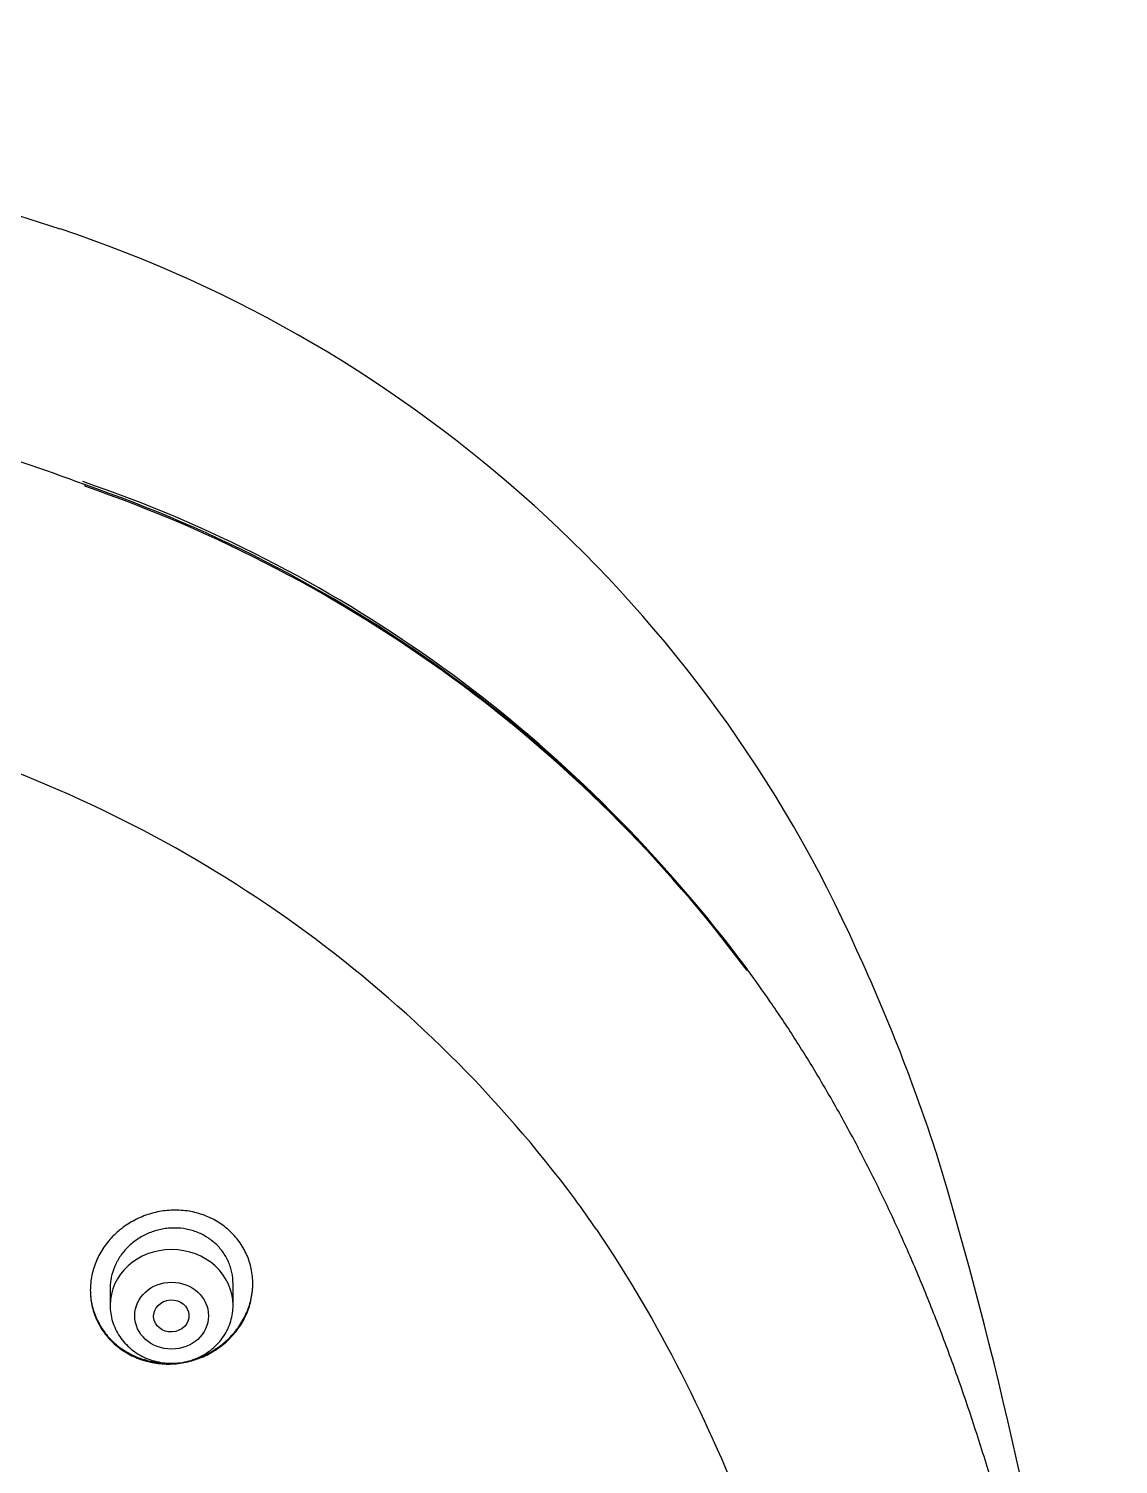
# Model space of a CAD drawing. Header units: millimetres. Extents: x 169 to 4368, y -1049 to 1924.
# Drawn here: x 462.078 to 464.559, y 1184.692 to 1187.96 of the extents above; entities that cross this region are included whole.
import ezdxf

# ---------------------------------------------------------------- set-up
doc = ezdxf.new("R2010")
doc.units = ezdxf.units.MM

msp = doc.modelspace()

# ---------------------------------------------------------------- linework, layer by layer
for p, q in [((462.2631, 1185.0921), (462.2631, 1185.0538)), ((462.5431, 1185.0538), (462.5431, 1185.1027))]:
    msp.add_line(p, q)
for centre, radius, start, end in [((459.2839, 1178.7269), 9.2328, 71.91995, 91.39833), ((461.1901, 1184.6209), 3.0384, 24.0978, 71.5978), ((460.4536, 1182.2234), 5.0144, 69.5558, 73.0036), ((461.1969, 1183.982), 3.1132, 38.13, 71.18), ((461.1735, 1183.9276), 3.1671, 36.6859, 70.9904), ((461.183, 1183.9372), 3.1514, 36.5905, 71.0656), ((460.9845, 1183.5529), 2.9153, 36.7175, 70.8318), ((460.0275, 1184.0504), 4.3328, 18.0878, 24.7071), ((454.81, 1182.5902), 9.7487, 359.89014, 16.73548), ((461.1193, 1183.6949), 2.7225, 34.2204, 36.0193)]:
    msp.add_arc(centre, radius, start, end)
msp.add_ellipse((462.4031, 1185.0538), major_axis=(-0.14, 0), ratio=0.906308, start_param=3.141593, end_param=6.283185)
for centre, major_axis, ratio in [((462.4031, 1185.0301), (-0.084, 0), 0.906308), ((462.4025, 1185.0295), (-0.0402, -0.0022), 0.905767)]:
    msp.add_ellipse(centre, major_axis=major_axis, ratio=ratio)
for points, knots in [([(462.2051, 1186.922), (462.2053, 1186.9219), (462.2054, 1186.9218), (462.2058, 1186.9209), (462.2058, 1186.9197), (462.2056, 1186.918)], [0, 0, 0, 0, 0.266605, 0.266605, 1, 1, 1, 1]), ([(463.7132, 1185.8197), (463.7133, 1185.8196), (463.7133, 1185.8196), (463.7139, 1185.8186), (463.7139, 1185.8173), (463.7133, 1185.8157)], [0, 0, 0, 0, 0.073963, 0.073963, 1, 1, 1, 1]), ([(464.012, 1179.4715), (464.0284, 1179.5051), (464.0562, 1179.5641), (464.1015, 1179.6668), (464.1436, 1179.7707), (464.1851, 1179.8811), (464.2243, 1179.9946), (464.2621, 1180.1135), (464.2979, 1180.2366), (464.3319, 1180.3649), (464.3638, 1180.4981), (464.3938, 1180.6364), (464.4216, 1180.7799), (464.4472, 1180.9286), (464.4705, 1181.0825), (464.4913, 1181.2413), (464.5095, 1181.405), (464.525, 1181.573), (464.5377, 1181.7451), (464.5475, 1181.9204), (464.5542, 1182.0984), (464.5579, 1182.2781), (464.5584, 1182.4586), (464.5558, 1182.6388), (464.55, 1182.8177), (464.5412, 1182.9944), (464.5294, 1183.168), (464.5147, 1183.338), (464.4973, 1183.5036), (464.4772, 1183.6646), (464.4546, 1183.8207), (464.4295, 1183.9716), (464.4023, 1184.1172), (464.3728, 1184.2576), (464.3412, 1184.3928), (464.3076, 1184.5229), (464.2721, 1184.648), (464.2348, 1184.7683), (464.1957, 1184.8839), (464.1548, 1184.9951), (464.1122, 1185.1019), (464.0679, 1185.2046), (464.022, 1185.3033), (463.9743, 1185.3985), (463.9253, 1185.4896), (463.8739, 1185.5783), (463.8222, 1185.6619), (463.7669, 1185.7449), (463.7332, 1185.7925), (463.7132, 1185.8197)], [0, 0, 0, 0, 0.015328, 0.032003, 0.04915, 0.066822, 0.085085, 0.103921, 0.123405, 0.143553, 0.164377, 0.185929, 0.208198, 0.231213, 0.254939, 0.279422, 0.304569, 0.330392, 0.35677, 0.383669, 0.410932, 0.438468, 0.466116, 0.493711, 0.521135, 0.548203, 0.574851, 0.600926, 0.626403, 0.651177, 0.675248, 0.698572, 0.721161, 0.742992, 0.764128, 0.784529, 0.804276, 0.823364, 0.841825, 0.859738, 0.877072, 0.893907, 0.910284, 0.926216, 0.941751, 0.956935, 0.971793, 0.986369, 1, 1, 1, 1]), ([(462.2181, 1185.0879), (462.2181, 1185.0994), (462.2193, 1185.1108), (462.2228, 1185.1277), (462.2243, 1185.1333), (462.2278, 1185.1443), (462.2299, 1185.1499), (462.2368, 1185.166), (462.2425, 1185.1762), (462.2525, 1185.1908), (462.2561, 1185.1956), (462.2638, 1185.2048), (462.2678, 1185.2092), (462.2806, 1185.2218), (462.2898, 1185.2294), (462.3049, 1185.2396), (462.3101, 1185.2427), (462.3207, 1185.2486), (462.3316, 1185.2539), (462.3429, 1185.2583), (462.3544, 1185.2621), (462.3603, 1185.2638), (462.3782, 1185.268), (462.3902, 1185.2696), (462.4082, 1185.2705), (462.4143, 1185.2705), (462.4264, 1185.2699), (462.4325, 1185.2694), (462.4503, 1185.2668), (462.4619, 1185.2641), (462.4787, 1185.2582), (462.4843, 1185.256), (462.4951, 1185.2511), (462.5003, 1185.2483), (462.5154, 1185.2395), (462.5248, 1185.2326), (462.5379, 1185.2209), (462.542, 1185.2168), (462.5497, 1185.2082), (462.557, 1185.1993), (462.5632, 1185.1897), (462.569, 1185.1798), (462.5716, 1185.1746), (462.5786, 1185.1589), (462.5821, 1185.1481), (462.5857, 1185.1313), (462.5866, 1185.1257), (462.5878, 1185.1142), (462.5881, 1185.1085), (462.5881, 1185.0913), (462.587, 1185.0799), (462.5834, 1185.0628), (462.582, 1185.0571), (462.5785, 1185.046), (462.5744, 1185.0351), (462.5693, 1185.0246), (462.5637, 1185.0143), (462.5606, 1185.0093), (462.5505, 1184.9945), (462.5429, 1184.9854), (462.5302, 1184.9728), (462.5257, 1184.9688), (462.5164, 1184.9611), (462.5115, 1184.9575), (462.4965, 1184.9473), (462.486, 1184.9415), (462.4693, 1184.9342), (462.4635, 1184.932), (462.4519, 1184.9282), (462.4461, 1184.9266), (462.4284, 1184.9225), (462.4164, 1184.9208), (462.3981, 1184.92), (462.392, 1184.92), (462.3799, 1184.9206), (462.368, 1184.9218), (462.3562, 1184.9241), (462.3446, 1184.9269), (462.3388, 1184.9286), (462.3218, 1184.9345), (462.3112, 1184.9394), (462.296, 1184.9483), (462.2911, 1184.9515), (462.2816, 1184.9585), (462.277, 1184.9622), (462.2641, 1184.9738), (462.2564, 1184.9823), (462.2462, 1184.9963), (462.243, 1185.0011), (462.2373, 1185.011), (462.2347, 1185.0161), (462.2277, 1185.0316), (462.2241, 1185.0425), (462.2193, 1185.0649), (462.2181, 1185.0763), (462.2181, 1185.0879)], [0, 0, 0, 0, 0.03125, 0.03125, 0.046875, 0.046875, 0.0625, 0.0625, 0.09375, 0.09375, 0.109375, 0.109375, 0.125, 0.125, 0.15625, 0.15625, 0.171875, 0.171875, 0.1875, 0.203125, 0.203125, 0.21875, 0.21875, 0.25, 0.25, 0.265625, 0.265625, 0.28125, 0.28125, 0.3125, 0.3125, 0.328125, 0.328125, 0.34375, 0.34375, 0.375, 0.375, 0.390625, 0.390625, 0.40625, 0.421875, 0.421875, 0.4375, 0.4375, 0.46875, 0.46875, 0.484375, 0.484375, 0.5, 0.5, 0.53125, 0.53125, 0.546875, 0.546875, 0.5625, 0.578125, 0.578125, 0.59375, 0.59375, 0.625, 0.625, 0.640625, 0.640625, 0.65625, 0.65625, 0.6875, 0.6875, 0.703125, 0.703125, 0.71875, 0.71875, 0.75, 0.75, 0.765625, 0.765625, 0.78125, 0.796875, 0.796875, 0.8125, 0.8125, 0.84375, 0.84375, 0.859375, 0.859375, 0.875, 0.875, 0.90625, 0.90625, 0.921875, 0.921875, 0.9375, 0.9375, 0.96875, 0.96875, 1, 1, 1, 1]), ([(462.5431, 1185.1027), (462.5431, 1185.1115), (462.5422, 1185.1201), (462.5395, 1185.1327), (462.5384, 1185.1369), (462.5358, 1185.1451), (462.5342, 1185.1492), (462.5289, 1185.1611), (462.5246, 1185.1685), (462.5169, 1185.1791), (462.5141, 1185.1825), (462.5082, 1185.189), (462.5051, 1185.1921), (462.4954, 1185.2009), (462.4883, 1185.2061), (462.4767, 1185.2129), (462.4728, 1185.215), (462.4646, 1185.2187), (462.4563, 1185.2221), (462.4477, 1185.2246), (462.4389, 1185.2267), (462.4344, 1185.2276), (462.4208, 1185.2295), (462.4117, 1185.23), (462.398, 1185.2294), (462.3935, 1185.2289), (462.3843, 1185.2277), (462.3797, 1185.2268), (462.3663, 1185.2237), (462.3576, 1185.2208), (462.345, 1185.2153), (462.3408, 1185.2132), (462.3327, 1185.2088), (462.3249, 1185.2041), (462.3176, 1185.1986), (462.3106, 1185.1929), (462.3072, 1185.1898), (462.2975, 1185.1802), (462.2917, 1185.1733), (462.2842, 1185.1623), (462.2818, 1185.1585), (462.2775, 1185.1507), (462.2755, 1185.1467), (462.2703, 1185.1345), (462.2676, 1185.1262), (462.2649, 1185.1134), (462.2643, 1185.109), (462.2633, 1185.1003), (462.2631, 1185.096), (462.2631, 1185.0917), (462.2631, 1185.0916), (462.2631, 1185.0916)], [0, 0, 0, 0, 0.062489, 0.062489, 0.093734, 0.093734, 0.124978, 0.124978, 0.187467, 0.187467, 0.218712, 0.218712, 0.249956, 0.249956, 0.312445, 0.312445, 0.34369, 0.34369, 0.374934, 0.406179, 0.406179, 0.437423, 0.437423, 0.499912, 0.499912, 0.531157, 0.531157, 0.562401, 0.562401, 0.62489, 0.62489, 0.656135, 0.656135, 0.687379, 0.718624, 0.718624, 0.749868, 0.749868, 0.812357, 0.812357, 0.843602, 0.843602, 0.874846, 0.874846, 0.937335, 0.937335, 0.96858, 0.96858, 0.999824, 0.999824, 1, 1, 1, 1]), ([(463.3704, 1185.2261), (463.5139, 1185.015), (463.7529, 1184.5327), (463.9633, 1183.7512), (464.0562, 1183.0413), (464.0805, 1182.6043), (464.0852, 1182.4442)], [0, 0, 0, 0, 0.2586389, 0.546251, 0.8338632, 1, 1, 1, 1]), ([(462.2181, 1185.0891), (462.2182, 1185.0778), (462.2194, 1185.0668), (462.2229, 1185.0505), (462.2243, 1185.045), (462.2279, 1185.0341), (462.2299, 1185.0288), (462.2369, 1185.0131), (462.2427, 1185.0033), (462.2528, 1184.9894), (462.2564, 1184.9849), (462.2642, 1184.9762), (462.2683, 1184.9721), (462.2812, 1184.9605), (462.2906, 1184.9536), (462.3059, 1184.9446), (462.3112, 1184.9419), (462.3219, 1184.9369), (462.3328, 1184.9325), (462.3443, 1184.9291), (462.3559, 1184.9263), (462.3619, 1184.9251), (462.3749, 1184.9232), (462.3819, 1184.9226), (462.389, 1184.9223)], [0, 0, 0, 0, 0.128651, 0.128651, 0.194796, 0.194796, 0.26094, 0.26094, 0.393229, 0.393229, 0.459374, 0.459374, 0.525518, 0.525518, 0.657808, 0.657808, 0.723952, 0.723952, 0.790097, 0.856241, 0.856241, 0.922386, 0.922386, 1, 1, 1, 1]), ([(462.4596, 1184.9329), (462.4646, 1184.9346), (462.4696, 1184.9365), (462.4801, 1184.9411), (462.4856, 1184.9438), (462.4963, 1184.9496), (462.5066, 1184.9559), (462.5162, 1184.9631), (462.5255, 1184.9707), (462.53, 1184.9747), (462.5428, 1184.9875), (462.5504, 1184.9966), (462.5604, 1185.0112), (462.5635, 1185.0162), (462.5692, 1185.0265), (462.5718, 1185.0319), (462.5787, 1185.048), (462.5822, 1185.059), (462.5857, 1185.076), (462.5866, 1185.0817), (462.5878, 1185.0928), (462.5881, 1185.0981), (462.5881, 1185.1033)], [0, 0, 0, 0, 0.068898, 0.068898, 0.147044, 0.147044, 0.22519, 0.303336, 0.303336, 0.381483, 0.381483, 0.537775, 0.537775, 0.615921, 0.615921, 0.694068, 0.694068, 0.85036, 0.85036, 0.928506, 0.928506, 1, 1, 1, 1]), ([(462.2631, 1185.0538), (462.2631, 1185.0471), (462.264, 1185.0357), (462.2681, 1185.0168), (462.2751, 1184.9994), (462.2846, 1184.9825), (462.2965, 1184.9674), (462.3107, 1184.9539), (462.3267, 1184.9425), (462.3444, 1184.9333), (462.3633, 1184.9266), (462.383, 1184.9226), (462.4031, 1184.9212), (462.4232, 1184.9226), (462.443, 1184.9266), (462.4619, 1184.9333), (462.4795, 1184.9425), (462.4956, 1184.9539), (462.5098, 1184.9675), (462.5218, 1184.9827), (462.5313, 1184.9995), (462.5382, 1185.017), (462.5422, 1185.0359), (462.5431, 1185.0472), (462.5431, 1185.0538)], [0, 0, 0, 0, 0.043416, 0.088242, 0.133206, 0.178365, 0.223751, 0.269371, 0.315209, 0.361231, 0.407394, 0.453652, 0.499964, 0.546286, 0.592577, 0.638793, 0.684885, 0.730809, 0.776522, 0.822, 0.867242, 0.912272, 0.95714, 1, 1, 1, 1])]:
    msp.add_open_spline(points, degree=3, knots=knots)

doc.saveas('drawing.dxf')
